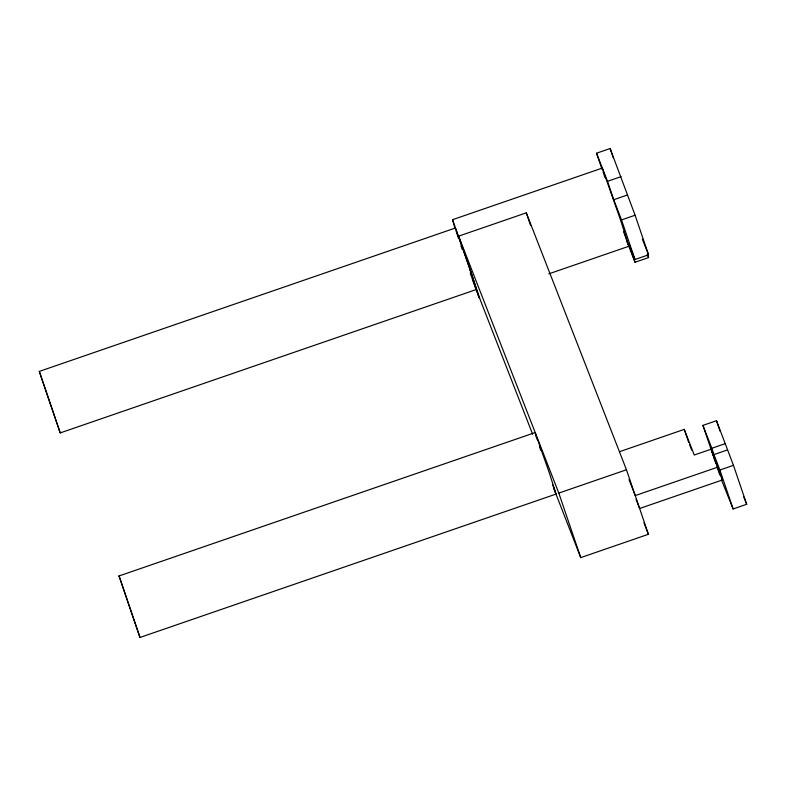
<?xml version="1.0" encoding="UTF-8"?>
<svg xmlns="http://www.w3.org/2000/svg" width="786" height="786" viewBox="0 0 786 786"><rect width="100%" height="100%" fill="white"/><g stroke="black" fill="none" stroke-linecap="round" stroke-linejoin="round"><path stroke-width="1.18" d="M602.047 169.393L596.545 153.211L610.123 148.534L635.098 215.226L648.558 254.811L634.98 259.488L628.771 243.857L635.019 262.249L648.597 257.572L647.428 254.124M454.937 228.117L452.549 219.687L602.273 168.086L620.38 219.53L628.849 246.273L548.766 273.872M469.625 268.488L476.296 289.533L60.217 432.919L39.3 371.405L455.379 228.019L461.127 243.896M596.545 153.211L607.499 181.32L621.078 176.644M532.662 434.285L480.57 300.674L458.631 236.154L526.296 212.839L626.462 469.773L648.401 534.293L580.746 557.608L553.59 487.949M607.499 181.32L613.758 199.723L627.336 195.036M613.758 199.723L621.52 219.913L635.098 215.226M119.05 575.961L535.138 432.575L549.385 473.044L556.046 494.08L139.967 637.466L119.05 575.961L139.967 637.466M619.447 451.724L684.252 429.382L694.254 455.015L711.163 449.189L722.501 479.932L639.627 508.493L636.061 499.336M715.889 463.524L702.92 425.393L716.498 420.716L733.456 465.332L746.7 504.278L733.122 508.964L721.391 479.706M458.631 236.154L558.807 493.087L626.462 469.773M702.92 425.393L711.841 448.266L725.419 443.589M711.841 448.266L713.983 454.583L727.561 449.906M718.119 467.022L635.235 495.583L628.997 479.568M713.983 454.583L719.878 470.008L733.456 465.332M743.762 496.978L746.7 504.278M642.349 239.18L648.558 254.811M647.291 254.202L648.597 257.572M715.555 462.099L722.501 479.932M626.697 240.889L635.019 262.249M689.509 444.522L691.68 450.093M643.95 522.877L648.401 534.293M623.583 231.693L628.849 246.273M552.764 485.011L556.046 494.08M452.549 219.687L470.657 271.121L479.136 297.865L471.836 277.684M472.612 279.325L476.296 289.533M39.3 371.405L60.217 432.919M470.234 273.056L471.433 276.525M716.498 420.716L720.035 431.121M719.878 470.008L733.122 508.964M610.123 148.534L613.267 157.78M711.163 449.189L715.181 461.018M717.068 466.992L719.819 475.088M621.52 219.913L634.98 259.488M684.252 429.382L688.644 442.292M526.296 212.839L530.599 225.513M558.807 493.087L580.746 557.608M603.137 171.947L605.043 177.665M535.521 434.707L536.995 439.158M539.589 446.939L540.699 450.27M456.135 231.271L458.356 237.942M460.94 245.723L462.05 249.054"/></g></svg>
